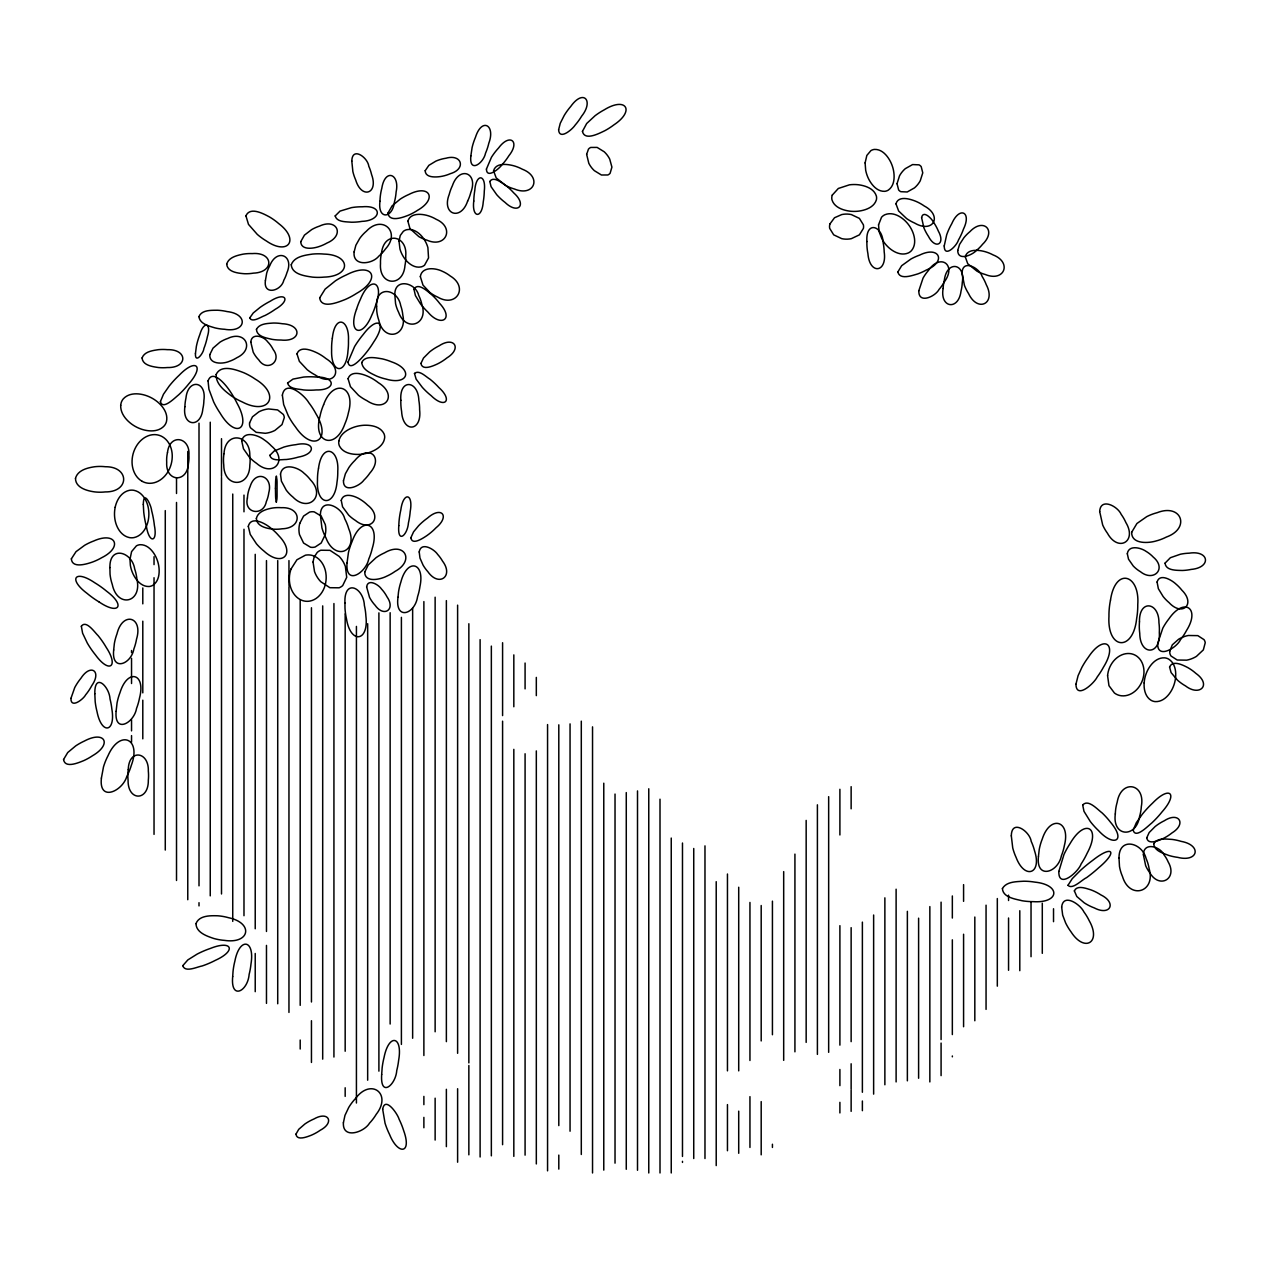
<?xml version="1.0" encoding="UTF-8"?>
<svg xmlns="http://www.w3.org/2000/svg" width="1270" height="1270" viewBox="0 0 1270 1270"><rect width="100%" height="100%" fill="white"/><g stroke="black" fill="none" stroke-linecap="round" stroke-linejoin="round"><path stroke-width="1.5" d="M356.521 309.261C347.535 333.184 362.22 338.899 371.777 315.198A76.343 76.343 0 0 0 375.698 305.117C384.683 281.194 370.014 275.479 360.458 299.18A76.343 76.343 0 0 0 356.521 309.261M323.612 404.717C332.946 378.254 356.076 385.572 348.456 412.591A57.293 57.293 0 0 1 344.884 423.862C335.55 450.326 312.42 442.992 320.04 415.988A57.293 57.293 0 0 1 323.612 404.717M467.614 201.152C460.756 221.44 441.389 214.36 449.215 194.437A46.371 46.371 0 0 1 452.374 185.769C459.232 165.481 478.599 172.545 470.789 192.484A46.371 46.371 0 0 1 467.614 201.152M99.108 601.964C118.888 615.426 125.889 605.6 106.712 591.28A97.457 97.457 0 0 0 94.694 582.724C74.93 569.246 67.913 579.072 87.09 593.392A97.457 97.457 0 0 0 99.108 601.964M141.78 481.108C134.842 476.98 131.747 468.487 132.064 460.708A30.48 30.48 0 0 1 135.715 447.294C139.367 440.42 146.352 434.657 154.416 434.61A15.923 15.923 0 0 1 162.512 436.801C169.466 440.928 172.561 449.437 172.228 457.216A30.48 30.48 0 0 1 168.593 470.63C164.941 477.504 157.956 483.267 149.876 483.314A15.923 15.923 0 0 1 141.78 481.108M1053.528 908.749L1053.528 921.671M1042.289 903.24L1042.289 953.341M1031.034 901.954L1031.034 956.707M1019.794 910.717L1019.794 970.677M1008.555 895.144L1008.555 900.509M1008.555 918.004L1008.555 970.296M997.315 898.541L997.315 986.155M986.06 905.177L986.06 1009.38M974.82 917.035L974.82 1020.762M963.581 884.634L963.581 901.335M963.581 934.244L963.581 1026.731M952.341 895.953L952.341 918.051M952.341 939.832L952.341 1034.574M952.341 1055.973L952.341 1056.831M941.086 902.144L941.086 1039.559M941.086 1043.067L941.086 1075.626M929.846 906.59L929.846 1081.929M918.607 918.178L918.607 1078.246M907.367 911.336L907.367 1080.833M896.112 889.206L896.112 1081.929M884.872 897.842L884.872 1084.771M873.633 915.019L873.633 1094.121M862.378 922.115L862.378 1092.263M862.378 1101.011L862.378 1110.678M851.138 786.67L851.138 808.815M851.138 927.656L851.138 1041.638M851.138 1063.784L851.138 1089.088M851.138 1090.184L851.138 1111.361M839.899 789.289L839.899 834.977M839.899 925.671L839.899 1045.131M839.899 1069.483L839.899 1085.628M839.899 1102.344L839.899 1112.933M828.659 796.671L828.659 1052.322M817.404 804.815L817.404 1054.386M806.164 820.404L806.164 1042.384M794.925 854.107L794.925 1051.83M783.685 871.617L783.685 1060.355M772.43 901.144L772.43 1034.732M772.43 1144.238L772.43 1147.445M761.19 905.526L761.19 1040.94M761.19 1101.598L761.19 1154.827M749.951 902.446L749.951 1060.482M749.951 1096.645L749.951 1147.445M738.711 887.238L738.711 1070.864M738.711 1111.155L738.711 1153.287M727.456 874.014L727.456 1070.864M727.456 1104.598L727.456 1150.731M716.216 881.682L716.216 1165.59M704.977 845.868L704.977 1158.526M693.737 848.487L693.737 1158.526M682.482 843.026L682.482 1156.446M682.482 1161.32L682.482 1162.415M671.243 838.057L671.243 1172.972M660.003 799.195L660.003 1172.972M648.764 788.765L648.764 1172.972M637.508 790.924L637.508 1170.273M626.269 792.575L626.269 1169.289M615.029 794.052L615.029 1163.161M603.774 783.193L603.774 1170.114M592.534 726.853L592.534 1172.972M581.295 721.154L581.295 1154.478M570.055 723.884L570.055 1131.221M558.8 724.837L558.8 1125.601M558.8 1155.097L558.8 1169.099M547.561 724.567L547.561 1170.845M536.321 677.402L536.321 695.627M536.321 750.919L536.321 1163.939M525.082 663.035L525.082 688.88M525.082 753.761L525.082 1155.144M513.826 654.891L513.826 706.755M513.826 749.348L513.826 1156.367M502.587 642.731L502.587 715.597M502.587 721.169L502.587 1144.683M491.347 646.097L491.347 1155.843M480.108 639.635L480.108 1156.986M468.852 623.745L468.852 1062.895M468.852 1065.498L468.852 1154.827M457.613 605.155L457.613 1053.306M457.613 1088.723L457.613 1162.209M446.373 600.615L446.373 1041.638M446.373 1089.311L446.373 1146.635M435.134 597.202L435.134 1031.78M435.134 1098.185L435.134 1140.063M423.878 601.583L423.878 1055.513M423.878 1096.391L423.878 1104.662M423.878 1117.378L423.878 1127.744M412.639 608.298L412.639 1038.257M401.399 617.347L401.399 1044.416M390.144 612.711L390.144 1024.033M378.904 612.87L378.904 1071.15M367.665 623.697L367.665 1080.198M356.425 626.412L356.425 1103.011M345.17 613.87L345.17 1051.243M345.17 1087.771L345.17 1096.391M333.931 603.536L333.931 1057.037M322.691 605.885L322.691 1059.148M311.452 607.758L311.452 1001.982M311.452 1020.731L311.452 1062.45M300.196 600.424L300.196 1005.348M300.196 1040.035L300.196 1049.02M288.957 560.594L288.957 585.518M288.957 586.756L288.957 1012.428M277.717 560.594L277.717 1003.76M266.478 560.594L266.478 931.466M266.478 945.404L266.478 1003.379M255.222 554.323L255.222 928.767M255.222 953.468L255.222 991.679M243.983 495.094L243.983 511.81M243.983 529.241L243.983 915.718M232.743 494.046L232.743 921.385M221.504 438.69L221.504 476.44M221.504 477.425L221.504 893.969M210.248 422.196L210.248 895.858M199.009 423.196L199.009 885.841M199.009 902.684L199.009 905.907M187.769 451.406L187.769 899.716M176.514 477.853L176.514 493.49M176.514 502.46L176.514 880.475M165.275 510.603L165.275 850.059M154.035 556.736L154.035 564.626M154.035 577.723L154.035 834.374M142.796 587.947L142.796 603.853M142.796 621.189L142.796 692.864M142.796 700.183L142.796 738.838M131.54 650.51L131.54 652.605M131.54 658.304L131.54 683.514M131.54 719.709L131.54 730.869M131.54 735.6L131.54 742.267M143.304 504.381L143.732 512.128A102.346 102.346 0 0 0 146.479 526.891C149.368 543.893 157.75 542.338 154.384 525.431A102.346 102.346 0 0 0 151.638 510.651C151.193 505.19 143.573 489.045 143.304 504.381M962.073 273.32L964.422 285.321A45.863 45.863 0 0 0 968.55 293.56C977.694 312.944 996.299 303.641 986.266 284.702A45.863 45.863 0 0 0 982.139 276.447C979.44 267.859 962.168 258.556 962.073 273.32M1127.315 553.736L1128.522 559.181L1133.237 565.975A33.687 33.687 0 0 0 1140.412 571.69C1153.731 582.374 1167.146 568.674 1153.239 557.07A33.687 33.687 0 0 0 1146.064 551.355C1140.841 547.656 1128.554 544.624 1127.315 553.736M275.447 488.236L275.59 496.284A92.789 92.789 0 0 0 275.701 498.459L276.32 502.317L276.908 499.11A85.058 85.058 0 0 0 277.066 496.284L277.066 482.06A92.789 92.789 0 0 0 276.955 479.885L276.384 476.059L275.749 479.234A85.058 85.058 0 0 0 275.59 482.06L275.447 488.236M381.683 1074.468C380.032 1098.137 395.732 1085.183 396.748 1070.546A79.438 79.438 0 0 0 398.653 1060.196C402.923 1035.748 388.81 1033.129 384.048 1057.497A79.438 79.438 0 0 0 382.143 1067.848L381.683 1074.468M1115.314 813.959C1112.091 837.136 1136.269 838.311 1139.555 816.578A45.101 45.101 0 0 0 1141.333 806.561C1145.73 783.225 1121.061 778.859 1117.171 802.275A45.101 45.101 0 0 0 1115.393 812.292L1115.314 813.959M116.11 711.327C114.173 734.25 134.08 722.947 136.525 708.485A61.785 61.785 0 0 0 139.509 698.071C146.066 673.306 127.635 668.02 120.047 692.499A61.785 61.785 0 0 0 117.062 702.897L116.11 711.327M184.896 406.686C182.007 426.371 200.93 428.689 202.851 408.876A43.402 43.402 0 0 0 203.898 400.367C206.788 380.667 187.865 378.365 185.944 398.177A43.402 43.402 0 0 0 184.896 406.686M195.437 353.647C195.008 364.299 203.565 353.155 203.883 348.583A72.311 72.311 0 0 0 207.407 336.645C211.661 322.961 203.772 320.627 199.898 334.423A72.311 72.311 0 0 0 196.374 346.377L195.437 353.647M379.952 201.295C377.539 219.805 392.43 218.821 394.414 202.105A56.134 56.134 0 0 0 396.129 191.929C400.002 173.784 385 167.989 381.81 188.246A56.134 56.134 0 0 0 380.095 198.422L379.952 201.295M347.012 563.023C345.329 586.486 366.014 572.564 368.713 559.149A66.421 66.421 0 0 0 372.316 548.195C380.333 522.16 361.124 515.826 352.076 541.528A66.421 66.421 0 0 0 348.456 552.466L347.012 563.023M895.969 203.819L898.636 210.995L906.637 218.583A45.942 45.942 0 0 0 914.654 223.06C933.005 233.902 943.07 215.916 924.227 205.962A45.942 45.942 0 0 0 916.21 201.47C910.352 199.009 898.35 195.247 895.969 203.819M94.821 693.753L95.186 701.643A72.612 72.612 0 0 0 97.012 711.613C101.568 735.092 115.856 732.472 111.839 708.914A72.612 72.612 0 0 0 110.014 698.929C109.363 686.53 94.393 671.735 94.821 693.753M232.696 976.551C230.362 1000.442 247.729 991.584 249.142 974.376A72.136 72.136 0 0 0 250.984 964.009C255.032 939.498 239.554 936.736 234.871 961.136A72.136 72.136 0 0 0 233.029 971.502L232.696 976.551M376.603 306.292L376.761 310.928A39.91 39.91 0 0 0 378.825 320.278C383.603 342.154 407.67 336.836 402.796 314.976A39.91 39.91 0 0 0 400.717 305.625C397.605 288.179 375.237 285.337 376.603 306.292M586.645 154.384L588.82 163.322A25.987 25.987 0 0 0 594.344 170.656L601.424 175.006L607.822 174.974A6.239 6.239 0 0 0 610.108 173.276L611.918 167.132L609.727 159.115A25.987 25.987 0 0 0 604.218 151.781L597.138 147.415L590.74 147.447A6.239 6.239 0 0 0 588.454 149.161L586.645 154.384M944.229 245.92C944.197 258.508 956.961 245.618 958.421 240.094A67.469 67.469 0 0 0 963.501 229.044C971.931 211.741 959.406 205.994 951.786 223.663A67.469 67.469 0 0 0 946.706 234.728L944.229 245.92M129.969 559.34L130.35 565.229A33.226 33.226 0 0 0 133.064 573.961C136.001 580.136 141.51 586.772 148.987 586.518A8.906 8.906 0 0 0 152.733 585.359C159.036 581.327 159.845 572.754 158.766 565.991A33.226 33.226 0 0 0 156.067 557.26C153.13 551.085 147.606 544.449 140.144 544.703A8.906 8.906 0 0 0 136.398 545.862L131.588 551.609L129.969 559.34M113.681 650.002C111.268 671.957 131.175 664.496 133.89 648.906A54.15 54.15 0 0 0 136.541 639.112C143.335 616.649 122.491 610.997 116.999 633.825A54.15 54.15 0 0 0 114.348 643.604L113.681 650.002M335.185 215.932C336.852 222.329 346.075 221.647 351.345 222.218A61.468 61.468 0 0 0 362.045 221.361C381.222 220.726 383.461 204.851 362.22 206.788A61.468 61.468 0 0 0 351.52 207.629L340.011 211.106L335.185 215.932M473.758 201.057C471.678 218.123 481.997 219.123 483.235 201.993A73.374 73.374 0 0 0 484.283 191.135C486.378 174.069 476.059 173.069 474.821 190.214A73.374 73.374 0 0 0 473.773 201.057M265.398 280.654C263.192 295.846 281.368 291.068 283.797 280.273A38.243 38.243 0 0 0 286.909 272.748C294.481 255.381 276.765 248.031 269.812 265.652A38.243 38.243 0 0 0 266.684 273.177L265.398 280.654M398.78 525.669C397.351 544.497 407.543 534.956 408.416 523.002A85.392 85.392 0 0 0 410.226 511.365C413.528 493.141 403.209 491.538 400.828 509.905A85.392 85.392 0 0 0 399.018 521.541L398.78 525.669M420.338 276.606L422.989 285.099L429.816 292.402A37.084 37.084 0 0 0 437.737 297.116C456.359 308.102 468.82 287.147 450.294 276.019A37.084 37.084 0 0 0 442.357 271.304C435.483 267.827 421.815 266.414 420.338 276.606M226.695 264.271C227.584 272.145 237.966 273.209 244.269 273.717A45.942 45.942 0 0 0 253.444 273.145C274.733 272.336 273.463 251.762 252.222 253.587A45.942 45.942 0 0 0 243.062 254.159C236.966 255.429 228.489 257.334 226.695 264.271M248.301 526.351L250.238 534.4L256.413 543.75A55.451 55.451 0 0 0 263.969 551.069C282.321 567.96 296.259 553.561 278.813 535.765A55.451 55.451 0 0 0 271.24 528.447C265.89 523.748 251.031 515.175 248.301 526.351M866.902 241.522L866.886 244.507A55.467 55.467 0 0 0 867.918 253.683C869.553 274.907 887.285 272.923 884.19 251.857A55.467 55.467 0 0 0 883.158 242.697C882.459 225.25 865.553 220.44 866.902 241.522M1038.463 856.313C1035.717 879.697 1057.974 872.855 1061.371 855.869A54.753 54.753 0 0 0 1064.403 845.423C1070.88 820.468 1050.179 814.451 1042.273 838.994A54.753 54.753 0 0 0 1039.241 849.44L1038.463 856.313M1169.734 651.177L1169.797 652.891A7.429 7.429 0 0 0 1171.003 656.003L1177.211 660.019L1186.688 660.162A28.892 28.892 0 0 0 1196.435 656.384L1203.341 649.891L1205.23 642.747A7.429 7.429 0 0 0 1204.039 639.651L1197.816 635.635L1188.339 635.492A28.892 28.892 0 0 0 1178.592 639.255L1172.305 644.858L1169.734 651.177M1143.397 854.774L1145.651 865.632A33.972 33.972 0 0 0 1149.794 872.744C1159.478 889.397 1177.909 878.665 1168.225 862.028A33.972 33.972 0 0 0 1164.082 854.916C1160.24 846.423 1143.46 841.534 1143.397 854.774M343.392 1122.775C342.392 1139.587 363.982 1132.38 369.491 1123.188A51.197 51.197 0 0 0 376.237 1114.298C392.303 1093.803 370.935 1077.579 355.505 1098.534A51.197 51.197 0 0 0 348.742 1107.424L344.964 1115.393L343.392 1122.775M382.667 1109.202L385.048 1123.204A79.962 79.962 0 0 0 389.604 1134.57C397.875 1155.081 412.242 1154.319 403.669 1130.618A79.962 79.962 0 0 0 399.113 1119.251C397.558 1113.695 384.985 1095.788 382.667 1109.202M1099.677 511.492L1102.678 524.97A45.482 45.482 0 0 0 1107.44 533.225C1118.124 552.625 1137.333 541.56 1125.903 522.589A45.482 45.482 0 0 0 1121.156 514.318C1117.695 506.222 1100.455 497.205 1099.677 511.492M1146.731 837.851C1147.937 845.233 1158.494 840.676 1162.796 838.708A48.689 48.689 0 0 0 1172.019 832.898C1186.815 823.849 1178.893 811.308 1164.352 820.737A48.689 48.689 0 0 0 1155.128 826.548L1149.175 832.548L1146.731 837.851M282.353 395.16L283.67 404.574L288.306 415.83A75.994 75.994 0 0 0 295.45 426.895C312.849 452.723 332.248 440.214 315.897 413.702A75.994 75.994 0 0 0 308.753 402.638C304.403 395.034 285.321 378.936 282.353 395.16M344.948 602.948L344.995 608.187A64.326 64.326 0 0 0 346.504 618.95C350.536 644.334 368.983 641.747 365.903 616.236A64.326 64.326 0 0 0 364.395 605.472C363.458 587.026 343.821 578.485 344.948 602.948M400.844 400.272L400.812 401.844A53.546 53.546 0 0 0 401.606 411.337C402.733 433.34 422.148 431.721 419.624 409.829A53.546 53.546 0 0 0 418.846 400.336C418.179 380.238 399.256 378.381 400.844 400.272M918.845 290.703C918.178 304.435 935.307 296.608 939.086 289.385A45.942 45.942 0 0 0 944.356 281.861C956.993 264.7 940.133 252.889 928.306 270.621A45.942 45.942 0 0 0 923.036 278.13L918.845 290.703M120.698 405.384C120.364 413.099 125.746 419.735 131.636 424.085A36.687 36.687 0 0 0 140.906 428.99C148.431 431.673 158.417 432.26 164.243 425.847A11.017 11.017 0 0 0 166.434 421.703C168.465 413.258 162.354 405.352 155.908 400.637A36.687 36.687 0 0 0 146.637 395.732C139.113 393.049 129.127 392.446 123.285 398.875A11.017 11.017 0 0 0 121.11 403.003L120.698 405.384M399.018 241.094L399.955 248.999A29.797 29.797 0 0 0 404.209 257.969C407.94 263.303 414.274 268.399 421.164 266.89A8.922 8.922 0 0 0 424.561 265.192L428.546 257.921L427.895 247.587A29.797 29.797 0 0 0 423.64 238.633C419.91 233.299 413.575 228.203 406.686 229.711A8.922 8.922 0 0 0 403.288 231.41L400.288 235.442L399.018 241.094M865.108 162.909L865.68 170.243A34.687 34.687 0 0 0 868.648 178.975C871.728 185.039 877.252 191.675 884.714 191.325A8.414 8.414 0 0 0 888.333 190.087C894.445 185.817 894.778 177.197 893.524 170.513A34.687 34.687 0 0 0 890.54 161.782C887.46 155.702 881.951 149.082 874.49 149.416A8.414 8.414 0 0 0 870.871 150.654L866.838 155.432L865.108 162.909M1061.656 907.05L1062.672 915.114L1065.593 922.846A55.451 55.451 0 0 0 1071.039 931.862C1084.437 952.881 1101.598 942.546 1089.295 920.861A55.451 55.451 0 0 0 1083.866 911.844C1080.357 904.43 1063.276 892.588 1061.656 907.05M1074.356 890.889L1076.801 896.493L1084.247 902.843A51.578 51.578 0 0 0 1094.343 907.939C1110.25 916.273 1117.06 902.779 1100.915 894.921A51.578 51.578 0 0 0 1090.819 889.825C1086.04 888.428 1077.071 884.777 1074.356 890.889M897.842 271.97C899.827 280.162 912.035 275.526 917.623 273.971A59.69 59.69 0 0 0 926.354 270.018C946.785 261.668 939.387 245.3 919.623 255.111A59.69 59.69 0 0 0 910.892 259.048L901.668 265.7L897.842 271.97M247.412 498.046C243.57 513.636 263.43 516.636 266.335 501.602A33.687 33.687 0 0 0 268.795 492.712C273.415 476.171 255.397 469.154 250.111 486.585A33.687 33.687 0 0 0 247.65 495.475L247.412 498.046M256.365 518.477C256.746 526.431 266.763 528.542 273.193 529.145A39.926 39.926 0 0 0 282.067 528.796C302.752 528.241 301.911 506.635 281.241 507.698A39.926 39.926 0 0 0 272.367 508.048C266.208 509.175 257.921 511.477 256.365 518.477M366.633 586.931L369.538 597.376A37.576 37.576 0 0 0 375.094 605.25C383.953 617.855 395.891 609.425 387.017 596.852A37.576 37.576 0 0 0 381.445 588.962C378.587 584.66 367.792 578.183 366.633 586.931M558.609 129.778C559.324 140.621 572.31 129.429 575.135 125.111A65.564 65.564 0 0 0 581.66 116.157C594.027 100.727 583.47 88.503 570.722 106.489A65.564 65.564 0 0 0 564.213 115.459L560.26 123.285L558.609 129.778M397.986 597.297C394.827 620.744 414.941 614.569 417.56 596.741A60.293 60.293 0 0 0 419.957 586.486C425.164 562.134 407.083 557.895 400.891 582.009A60.293 60.293 0 0 0 398.478 592.264L397.986 597.297M897.033 183.69L898.62 189.897A6.239 6.239 0 0 0 900.827 191.691L907.225 191.976L914.463 187.896A25.987 25.987 0 0 0 920.258 180.769L922.766 172.847L921.194 166.656A6.239 6.239 0 0 0 918.972 164.846L912.574 164.576L905.335 168.64A25.987 25.987 0 0 0 899.541 175.768L897.033 183.69M943.118 288.465C939.705 308.07 958.564 310.88 961.009 291.132A43.402 43.402 0 0 0 962.263 282.638C965.676 263.033 946.817 260.239 944.372 279.987A43.402 43.402 0 0 0 943.118 288.465M1011.317 835.835L1012.73 847.9A56.404 56.404 0 0 0 1016.127 857.488C1024.684 880.015 1042.13 873.824 1034.59 850.948A56.404 56.404 0 0 0 1031.192 841.343C1029.811 831.247 1011.523 818.515 1011.317 835.835M420.942 363.426C422.227 370.967 433.07 365.95 437.42 363.966A52.324 52.324 0 0 0 446.961 357.886C462.248 348.472 454.231 335.883 439.229 345.757A52.324 52.324 0 0 0 429.704 351.838L423.513 358.029L420.942 363.426M921.591 217.615L923.909 227.886A48.212 48.212 0 0 0 928.433 236.331C935.339 249.873 945.737 244.3 938.324 231.045A48.212 48.212 0 0 0 933.783 222.599C932.037 218.996 923.211 209.487 921.591 217.615M241.744 441.071L243.475 448.786L249.349 457.168A42.513 42.513 0 0 0 256.603 463.359C273.367 477.949 288.496 460.184 271.415 445.976A42.513 42.513 0 0 0 264.144 439.801C258.27 435.166 243.761 430.26 241.744 441.071M470.853 155.924C468.979 173.72 483.41 163.401 485.489 153.321A61.468 61.468 0 0 0 488.839 143.129C495.649 125.19 481.87 116.999 475.456 137.335A61.468 61.468 0 0 0 472.107 147.526L470.853 155.924M313.055 562.023L314.531 571.627A28.75 28.75 0 0 0 320.754 581.676L329.898 587.708L339.074 587.804A10.922 10.922 0 0 0 342.725 585.549L346.71 577.294L345.376 566.42A28.75 28.75 0 0 0 339.138 556.371L329.994 550.339L320.834 550.227A10.922 10.922 0 0 0 317.183 552.498L314.087 557.181L313.055 562.023M493.57 170.831L496.189 177.911L505.825 185.563A42.656 42.656 0 0 0 514.398 188.992C534.21 197.31 542.385 176.895 522.319 169.212A42.656 42.656 0 0 0 513.763 165.783C507.317 164.068 495.824 162.465 493.57 170.831M101.409 778.065C98.6 802.465 122.523 791.226 126.809 776.43A62.754 62.754 0 0 0 131.381 765.159C141.526 738.156 119.634 729.25 108.045 755.666A62.754 62.754 0 0 0 103.473 766.953L101.409 778.065M1119.013 858.123L1119.489 866.457A42.656 42.656 0 0 0 1122.505 876.538C1129.601 900.144 1156.097 892.238 1149.112 868.601A42.656 42.656 0 0 0 1146.096 858.52C1142.143 842.375 1118.711 836.565 1119.013 858.123M1144.143 682.958C1143.714 689.292 1145.302 696.785 1151.096 700.31A10.049 10.049 0 0 0 1155.16 701.611C1163.082 702.072 1169.21 695.293 1172.4 688.737A33.528 33.528 0 0 0 1175.306 679.609C1176.496 672.417 1175.433 663.353 1168.702 659.146A10.049 10.049 0 0 0 1164.638 657.844C1156.732 657.384 1150.604 664.162 1147.413 670.719A33.528 33.528 0 0 0 1144.508 679.847L1144.143 682.958M109.903 567.547L110.045 574.246A46.593 46.593 0 0 0 112.284 584.486C117.237 608.425 142.367 602.948 136.906 579.12A46.593 46.593 0 0 0 134.668 568.881C132.048 551.64 109.395 545.116 109.903 567.547M343.471 480.695C343.011 493.538 359.601 486.283 363.903 480.123A46.371 46.371 0 0 0 369.872 473.075C384.096 457.073 368.348 443.754 354.917 460.423A46.371 46.371 0 0 0 348.948 467.455L345.392 473.773L343.471 480.695M394.843 295.005L395.573 303.657A37.084 37.084 0 0 0 398.653 312.356C405.955 332.708 428.942 324.548 421.783 304.149A37.084 37.084 0 0 0 418.703 295.45C415.734 282.257 394.16 277.749 394.843 295.005M413.956 289.306L415.449 295.624L420.529 303.911A65.564 65.564 0 0 0 427.958 312.134C440.515 327.406 454.644 319.595 439.674 303.419A65.564 65.564 0 0 0 432.244 295.196C428.117 291.878 417.894 281.718 413.956 289.306M957.739 250.444C957.723 261.43 972.312 255.111 976.598 250.317A43.482 43.482 0 0 0 982.599 244.253C996.871 230.553 983.472 217.281 969.899 231.68A43.482 43.482 0 0 0 963.898 237.744L959.58 244.396L957.739 250.444M250.809 342.106L253.19 352.108A30.591 30.591 0 0 0 258.778 359.902C266.954 372.491 282.496 361.378 273.209 349.567A30.591 30.591 0 0 0 267.637 341.773C263.89 336.28 251.492 332.423 250.809 342.106M351.806 161.084L352.869 171.577A49.593 49.593 0 0 0 355.679 179.943C361.553 199.517 378.698 193.77 371.602 174.609A49.593 49.593 0 0 0 368.792 166.227C367.776 157.528 352.187 146.066 351.806 161.084M361.744 362.537C362.442 369.856 370.808 373.221 376.571 376.063A57.499 57.499 0 0 0 385.985 379.063C408.384 385.715 413.591 369.348 391.477 361.823A57.499 57.499 0 0 0 382.064 358.823C375.745 357.87 365.077 355.235 361.744 362.537M965.263 256.778L967.74 263.731L976.979 271.177A39.926 39.926 0 0 0 985.218 274.479C1004.332 282.432 1012.38 262.366 993.076 254.905A39.926 39.926 0 0 0 984.837 251.603C978.519 249.888 967.407 248.602 965.263 256.778M320.373 514.922L321.929 527.875A51.006 51.006 0 0 0 325.961 537.908C334.931 561.467 358.537 551.974 348.742 528.764A51.006 51.006 0 0 0 344.71 518.716C342.059 506.889 320.723 496.506 320.373 514.922M419.211 551.942L419.973 558.054L423.053 565.071A39.973 39.973 0 0 0 427.895 571.722C438.817 587.423 454.089 576.31 442.516 561.086A39.973 39.973 0 0 0 437.674 554.434C434.102 549.005 420.91 541.385 419.211 551.942M1157.716 643.287C1156.827 659.797 1176.734 647.843 1180.433 639.747A63.119 63.119 0 0 0 1186.577 630.412C1200.658 608.028 1183.973 597.043 1168.956 618.808A63.119 63.119 0 0 0 1162.812 628.142L1157.716 643.287M582.454 131.366C584.597 141.224 599.059 133.413 604.758 130.746A70.501 70.501 0 0 0 613.902 124.873C635.317 110.696 626.078 96.298 604.266 109.823A70.501 70.501 0 0 0 595.106 115.697L586.676 123.507L582.454 131.366M1107.583 675.656L1108.964 685.689L1114.441 693.023A14.446 14.446 0 0 0 1121.41 695.785C1128.522 696.579 1135.285 692.293 1139.206 686.61A26.432 26.432 0 0 0 1143.714 675.243C1144.762 668.401 1142.762 660.638 1137.031 656.352A14.446 14.446 0 0 0 1130.062 653.59C1122.966 652.796 1116.187 657.082 1112.266 662.781A26.432 26.432 0 0 0 1107.757 674.148L1107.583 675.656M198.93 316.611C199.771 324.025 209.169 326.104 215.154 327.93A54.197 54.197 0 0 0 224.584 329.279C246.285 333.073 248.983 313.976 227.092 311.579A54.197 54.197 0 0 0 217.662 310.245C211.407 310.324 201.803 309.721 198.93 316.611M878.538 224.822L879.11 231.696L881.888 238.839A33.29 33.29 0 0 0 887.603 246.523C892.778 251.698 900.827 256.064 908.177 253.016A10.192 10.192 0 0 0 911.622 250.444C916.622 244.284 914.733 235.331 911.257 228.886A33.29 33.29 0 0 0 905.542 221.218C900.366 216.043 892.318 211.677 884.968 214.709A10.192 10.192 0 0 0 881.523 217.281L878.538 224.822M1058.831 871.442C1058.291 889.603 1078.309 872.046 1081.072 864.06A85.217 85.217 0 0 0 1087.184 853.138C1101.281 827.167 1084.85 817.975 1070.086 843.566A85.217 85.217 0 0 0 1063.974 854.488L1058.831 871.442M354.124 251.904C352.377 266.811 372.269 264.382 378.825 256.143A40.037 40.037 0 0 0 385.524 248.888C401.193 231.87 382.143 214.265 366.395 231.203A40.037 40.037 0 0 0 359.696 238.458L355.854 245.285L354.124 251.904M1075.944 684.228C1076.246 699.802 1094.121 683.387 1097.185 677.021A82.375 82.375 0 0 0 1103.535 667.052C1118.235 643.318 1103.566 633.984 1088.279 657.336A82.375 82.375 0 0 0 1081.929 667.306L1078.087 675.688L1075.944 684.228M296.974 353.854L299.355 361.331L307.181 369.697A49.911 49.911 0 0 0 315.198 374.936C333.423 387.588 344.805 370.189 325.93 358.537A49.911 49.911 0 0 0 317.913 353.298C312.15 350.441 300.101 345.265 296.974 353.854M1169.575 667.036L1171.115 672.624L1177.465 680.149A47.117 47.117 0 0 0 1185.529 685.927C1199.801 696.944 1211.929 684.816 1195.927 673.417A47.117 47.117 0 0 0 1187.863 667.639C1182.973 665.083 1172.607 659.717 1169.575 667.036M1157.081 582.025L1158.351 588.677L1163.082 596.456A43.482 43.482 0 0 0 1169.019 602.583C1182.434 617.141 1195.991 604.012 1181.846 590.153A43.482 43.482 0 0 0 1175.909 584.025C1171.575 579.945 1159.621 572.929 1157.081 582.025M70.945 698.389C70.66 709.057 83.28 699.357 85.646 694.833A56.197 56.197 0 0 0 91.853 685.53C101.997 670.973 90.519 663.305 80.947 678.243A56.197 56.197 0 0 0 74.739 687.562L70.945 698.389M208.058 380.889L208.931 389.255L213.662 401.923A89.392 89.392 0 0 0 220.059 413.036C235.49 439.071 251.825 429.657 237.045 403.257A89.392 89.392 0 0 0 230.648 392.144C227.012 386.286 212.709 367.903 208.058 380.889M347.98 362.093C349.679 372.396 362.125 357.568 365.093 354.044A99.806 99.806 0 0 0 373.713 341.995C387.271 322.183 377.603 315.262 363.22 334.502A99.806 99.806 0 0 0 354.6 346.535L347.98 362.093M75.486 478.393C75.517 487.855 87.233 490.918 94.837 491.919A46.593 46.593 0 0 0 105.315 491.919C129.762 492.189 129.762 466.455 105.315 466.725A46.593 46.593 0 0 0 94.837 466.725C87.487 467.757 77.597 470.186 75.486 478.393M1139.476 621.84L1139.365 623.459A53.102 53.102 0 0 0 1139.746 633.333C1139.968 656.193 1160.875 655.383 1159.319 632.571A53.102 53.102 0 0 0 1158.938 622.697C1159.113 601.774 1138.92 599.122 1139.476 621.84M280.495 474.075L281.4 481.139L286.29 490.204A39.545 39.545 0 0 0 292.91 497.046C308.388 513.096 326.072 495.983 310.563 479.981A39.545 39.545 0 0 0 303.927 473.139C298.101 467.201 282.512 462.264 280.495 474.075M348.059 378.698L350.425 386.62L358.505 395.303A48.847 48.847 0 0 0 366.824 400.622C385.858 413.433 397.907 394.605 378.333 382.683A48.847 48.847 0 0 0 370.014 377.349C363.855 374.285 351.155 369.586 348.059 378.698M81.343 626.269L82.598 633.206L87.328 643.112A92.234 92.234 0 0 0 95.488 654.923C109.141 673.783 119.062 666.925 106.283 647.478A92.234 92.234 0 0 0 98.123 635.667C94.52 632.222 86.043 619.538 81.343 626.269M300.736 241.697C301.022 250.571 313.547 248.523 319.214 246.507A41.545 41.545 0 0 0 326.962 243.046C345.154 235.41 337.248 217.71 319.421 226.139A41.545 41.545 0 0 0 311.674 229.6L304.451 235.125L300.736 241.697M387.969 213.074C389.176 222.631 403.098 217.392 408.781 215.074A57.499 57.499 0 0 0 417.465 210.376C437.785 198.866 429.625 183.753 408.861 194.469A57.499 57.499 0 0 0 400.177 199.152L392.112 205.851L387.969 213.074M245.92 215.837L248.491 224.377L257.286 234.394A62.484 62.484 0 0 0 266.335 240.951C288.084 256 299.926 239.681 278.844 223.695A62.484 62.484 0 0 0 269.796 217.122C263.477 213.693 250.063 206.359 245.92 215.837M142.081 357.949C142.653 365.427 152.59 366.665 158.48 367.538A47.069 47.069 0 0 0 167.354 367.538C187.928 368.125 187.928 349.091 167.354 349.663A47.069 47.069 0 0 0 158.48 349.663C152.622 350.536 144.399 351.552 142.081 357.949M249.571 422.878L249.523 424.593A7.715 7.715 0 0 0 250.476 427.784L256.191 432.324L265.319 433.292A26.733 26.733 0 0 0 274.939 430.403L282.019 424.577L284.29 417.639A7.715 7.715 0 0 0 283.337 414.464L277.622 409.924L268.494 408.94A26.733 26.733 0 0 0 258.874 411.829L252.46 416.83L249.571 422.878M341.233 500.364L342.567 506.841L348.678 515.128A39.688 39.688 0 0 0 355.378 520.414C370.745 532.971 383.302 517.096 367.522 505.031A39.688 39.688 0 0 0 360.823 499.745C355.6 496.221 343.726 491.617 341.233 500.364M291.243 264.763C292.005 274.431 304.895 275.971 312.515 277.13A61.484 61.484 0 0 0 324.041 277.114C351.33 276.447 351.33 254.762 324.041 254.079A61.484 61.484 0 0 0 312.515 254.079C304.927 255.206 294.275 256.492 291.243 264.763M486.426 169.085C486.6 179.118 498.999 168.878 501.682 165.116A63.087 63.087 0 0 0 508.857 155.781C520.525 141.287 509.667 132.921 498.634 147.923A63.087 63.087 0 0 0 491.458 157.258L486.426 169.085M63.563 759.508C64.929 768.699 78.534 762.73 83.931 760.539A61.357 61.357 0 0 0 92.504 755.745C112.617 744.093 104.791 730.091 84.328 741.077A61.357 61.357 0 0 0 75.74 745.871L67.739 752.523L63.563 759.508M160.417 401.59C162.592 410.528 174.879 397.764 178.61 394.859A100.584 100.584 0 0 0 188.706 383.937C204.692 365.903 195.977 357.838 179.229 375.19A100.584 100.584 0 0 0 169.148 386.112L163.465 394.256L160.417 401.59M410.877 537.734C411.972 545.814 423.339 537.972 427.006 535.527A63.087 63.087 0 0 0 435.943 527.86C450.342 516.064 441.42 505.65 427.545 518.065A63.087 63.087 0 0 0 418.608 525.732L413.575 531.828L410.877 537.734M489.823 181.483L491.077 186.69L496.713 194.691A58.88 58.88 0 0 0 505.047 202.406C518.001 214.916 527.272 204.899 513.81 192.961A58.88 58.88 0 0 0 505.476 185.23C501.571 182.801 493.395 175.736 489.823 181.483M364.744 572.04C364.649 583.073 380.254 579.501 386.54 576.262A48.847 48.847 0 0 0 395.113 571.373C415.29 560.451 404.209 541.036 384.54 552.863A48.847 48.847 0 0 0 375.968 557.752L368.236 564.944L364.744 572.04M195.993 923.607C196.12 932.482 206.756 936.133 213.804 938.482A54.753 54.753 0 0 0 224.504 940.387C249.999 944.181 253.794 922.957 228.552 917.702A54.753 54.753 0 0 0 217.853 915.797C210.423 915.575 199.184 915.305 195.993 923.607M425.196 170.72C425.339 177.816 435.308 177.26 440.309 176.578A40.037 40.037 0 0 0 450.358 173.672C466.392 169.037 461.931 153.622 445.897 158.242A40.037 40.037 0 0 0 435.864 161.131L428.863 165.354L425.196 170.72M407.892 221.186L409.972 228.632L418.862 236.617A36.941 36.941 0 0 0 426.99 240.189C446.008 248.555 455.184 227.568 436.15 219.281A36.941 36.941 0 0 0 428.006 215.709C421.45 213.677 410.21 212.804 407.892 221.186M338.836 441.023L338.725 442.055A8.795 8.795 0 0 0 339.471 446.04C343.106 453.12 352.155 454.692 359.41 454.39A37.576 37.576 0 0 0 369.11 452.564C375.983 450.247 383.858 445.516 384.683 437.594A8.795 8.795 0 0 0 383.937 433.61C380.317 426.529 371.253 424.958 364.014 425.259A37.576 37.576 0 0 0 354.298 427.085C347.678 429.323 340.376 433.657 338.836 441.023M209.804 354.616C209.09 364.553 222.758 364.157 229.156 361.41A36.512 36.512 0 0 0 236.855 357.727C254.889 349.234 245.602 329.787 227.663 338.487A36.512 36.512 0 0 0 219.964 342.17L212.995 348.17L209.804 354.616M1131.665 532.257C1131.316 544.211 1147.953 543.385 1155.97 541.004A51.197 51.197 0 0 0 1166.416 537.035C1190.895 528.177 1181.386 503.095 1157.192 512.683A51.197 51.197 0 0 0 1146.746 516.636L1136.92 523.51L1131.665 532.257M249.698 317.992C252.333 323.167 261.096 316.706 265.128 315.452A85.392 85.392 0 0 0 275.193 309.34C291.274 300.149 285.861 291.227 270.272 301.212A85.392 85.392 0 0 0 260.207 307.308L253.238 312.976L249.698 317.992M1133.173 830.151C1135.38 839.216 1147.889 826.008 1151.684 823.087A106.093 106.093 0 0 0 1162.05 811.879C1178.496 793.369 1169.765 785.289 1152.588 803.116A106.093 106.093 0 0 0 1142.222 814.34L1136.348 822.69L1133.173 830.151M1067.975 885.333C1072.356 890.064 1081.77 879.856 1086.628 877.602A151.336 151.336 0 0 0 1098.772 867.696C1118.219 851.376 1112.631 844.55 1092.756 860.314A151.336 151.336 0 0 0 1080.627 870.236L1072.245 878.681L1067.975 885.333M295.989 1134.126C296.751 1141.079 307.038 1136.841 311.087 1135.316A50.324 50.324 0 0 0 320.278 1130.236C334.994 1122.426 328.485 1110.631 314.039 1118.949A50.324 50.324 0 0 0 304.848 1124.029L298.72 1129.347L295.989 1134.126M319.675 297.878C321.278 309.531 338.63 302.038 345.488 299.387A79.153 79.153 0 0 0 356.505 293.433C382.286 278.955 372.697 261.207 346.472 274.86A79.153 79.153 0 0 0 335.455 280.813L325.136 289.115L319.675 297.878M287.576 383.016C289.147 389.287 298.434 388.858 303.625 389.953A72.628 72.628 0 0 0 316.262 389.938C336.201 390.414 336.201 376.587 316.262 377.047A72.628 72.628 0 0 0 303.625 377.047L293.005 379.095L287.576 383.016M1153.716 843.804C1154.239 850.884 1163.129 853.25 1168.686 855.409A55.467 55.467 0 0 0 1177.703 857.361C1198.356 862.584 1202.119 845.153 1181.163 841.375A55.467 55.467 0 0 0 1172.147 839.422C1166.193 839.105 1157.113 837.581 1153.716 843.804M128.27 769.541L128.079 771.017A44.069 44.069 0 0 0 128.079 780.161C127.651 801.402 148.749 801.402 148.32 780.161A44.069 44.069 0 0 0 148.32 771.017C149.034 751.459 128.794 748.522 128.27 769.541M1082.691 805.037L1083.993 811.339L1090.311 821.531A80.613 80.613 0 0 0 1098.566 830.644C1113.52 847.058 1126.744 841.375 1110.377 822.055A80.613 80.613 0 0 0 1102.138 812.943C1097.423 809.482 1088.152 798.687 1082.691 805.037M216.154 374.507C215.678 383.921 224.409 390.604 231.156 395.732A66.77 66.77 0 0 0 242.348 401.987C269.272 416.084 281.289 394.541 255.159 379.047A66.77 66.77 0 0 0 243.951 372.793C235.902 369.649 220.932 364.045 216.154 374.507M71.358 558.848C72.057 568.69 86.614 564.086 92.551 562.023A59.166 59.166 0 0 0 101.711 557.705C123.19 547.053 115.697 531.146 93.821 540.957A59.166 59.166 0 0 0 84.645 545.29L76.01 551.672L71.358 558.848M332.343 338.233L332.121 339.884A68.056 68.056 0 0 0 331.613 350.091C330.772 374.221 346.456 374.983 347.964 350.885A68.056 68.056 0 0 0 348.456 340.677C349.583 318.992 334.756 314.023 332.343 338.233M269.843 455.358C271.399 461.724 281.368 459.422 286.337 459.502A69.231 69.231 0 0 0 298.323 457.105C317.357 453.787 314.706 440.452 295.846 444.675A69.231 69.231 0 0 0 283.861 447.072L274.161 451.041L269.843 455.358M1165.082 563.118C1165.669 570.738 1176.639 570.293 1182.322 570.484A51.387 51.387 0 0 0 1191.133 569.42C1211.564 567.642 1209.453 550.037 1189.165 553.18A51.387 51.387 0 0 0 1180.354 554.244L1170.369 557.72L1165.082 563.118M224.012 453.66L223.774 455.263A39.688 39.688 0 0 0 223.774 465.09C223.837 488.125 249.745 488.125 249.825 465.09A39.688 39.688 0 0 0 249.825 455.263C250.047 433.816 225.219 431.086 224.012 453.66M256.445 329.359C256.731 336.598 266.525 338.026 272.129 339.36A51.387 51.387 0 0 0 280.972 340.027C301.371 342.265 302.72 324.596 282.226 323.723A51.387 51.387 0 0 0 273.367 323.04C267.589 323.469 259.477 323.469 256.445 329.359M414.48 373.443L416.115 379.095L422.354 387.398A77.581 77.581 0 0 0 431.228 395.732C444.897 409.21 453.215 400.352 438.896 387.556A77.581 77.581 0 0 0 430.022 379.238C425.894 376.809 419.148 369.427 414.48 373.443M318.532 468.154L318.23 469.9A63.818 63.818 0 0 0 317.468 480.695C316.166 506.27 334.74 507.571 337.01 482.076A63.818 63.818 0 0 0 337.772 471.265C339.328 448.088 321.802 442.706 318.532 468.154M1002.411 888.571C1002.951 897.493 1015.206 899.001 1022.112 900.747A67.961 67.961 0 0 0 1033.256 901.652C1059.609 903.367 1061.133 884.761 1034.86 882.126A67.961 67.961 0 0 0 1023.715 881.221C1016.524 881.713 1006.443 881.412 1002.411 888.571M115.189 507.238L114.887 508.889A32.814 32.814 0 0 0 114.887 519.033C116.078 526.971 120.825 535.686 129.238 537.559A12.462 12.462 0 0 0 134.128 537.559C142.542 535.686 147.288 526.971 148.479 519.033A32.814 32.814 0 0 0 148.479 508.889C147.288 500.951 142.542 492.236 134.128 490.363A12.462 12.462 0 0 0 129.238 490.363C121.412 492.077 116.713 499.888 115.189 507.238M1110.504 600.059L1110.075 602.329A77.057 77.057 0 0 0 1108.948 616.458C1107.059 649.938 1133.189 652.018 1136.634 618.665A77.057 77.057 0 0 0 1137.761 604.552C1139.952 574.04 1115.314 566.944 1110.504 600.059M182.785 965.676C184.96 972.899 197.009 966.867 202.232 965.946A94.488 94.488 0 0 0 215.487 960.279C236.776 950.643 232.108 939.721 210.423 948.42A94.488 94.488 0 0 0 197.167 954.087L187.833 959.914L182.785 965.676M167.497 452.517L167.211 453.866A35.068 35.068 0 0 0 166.703 462.296C165.465 482.028 187.23 483.362 188.405 463.629A35.068 35.068 0 0 0 188.928 455.2C190.341 436.896 169.624 433.213 167.497 452.517M381.603 252.508L381.27 254.048A39.545 39.545 0 0 0 380.508 263.541C378.698 285.766 403.241 287.719 404.971 265.493A39.545 39.545 0 0 0 405.733 255.984C407.702 235.363 384.413 230.791 381.603 252.508M829.929 223.949L829.707 224.838A9.319 9.319 0 0 0 829.707 228.409L833.691 234.839L841.756 238.665A22.717 22.717 0 0 0 851.344 238.665L859.409 234.839L863.394 228.409A9.319 9.319 0 0 0 863.394 224.822L859.409 218.392L851.344 214.566A22.717 22.717 0 0 0 841.756 214.566L834.517 217.741L829.929 223.949M299.784 523.319L299.482 524.542A23.336 23.336 0 0 0 299.482 534.575L303.578 543.036L310.467 547.211A10.223 10.223 0 0 0 315.23 546.973L321.183 543.036L325.279 534.575A23.336 23.336 0 0 0 325.263 524.542L321.183 516.08L314.293 511.905A10.223 10.223 0 0 0 309.515 512.128L303.578 516.08L299.784 523.319M832.279 195.104L831.993 196.056A8.16 8.16 0 0 0 831.993 199.882C834.231 207.185 842.55 210.121 849.424 211.106A36.989 36.989 0 0 0 858.949 211.106C865.822 210.121 874.125 207.185 876.363 199.882A8.16 8.16 0 0 0 876.363 196.056C874.125 188.754 865.822 185.801 858.949 184.833A36.989 36.989 0 0 0 849.424 184.833L838.327 188.468L832.279 195.104M291.116 568.849L290.592 570.389A28.988 28.988 0 0 0 289.719 583.454C290.83 590.677 295.196 597.964 302.339 600.504A14.716 14.716 0 0 0 310.134 601.028C317.563 599.472 322.85 592.836 324.945 585.835A28.988 28.988 0 0 0 325.818 572.786C324.707 565.563 320.342 558.276 313.198 555.736A14.716 14.716 0 0 0 305.403 555.196L296.926 559.784L291.116 568.849"/></g></svg>
